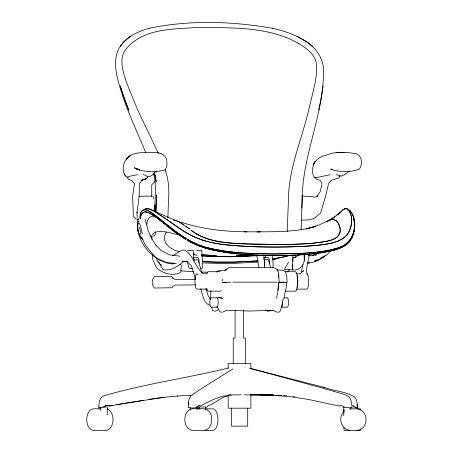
<?xml version="1.0" encoding="UTF-8"?>
<svg xmlns="http://www.w3.org/2000/svg" width="453" height="453" viewBox="0 0 453 453"><rect width="100%" height="100%" fill="white"/><g stroke="black" fill="none" stroke-linecap="round" stroke-linejoin="round"><path stroke-width="0.68" d="M233.25 363.448L233.25 338.119L235.09 338.102L235.09 309.965M343.77 415.803L343.77 406.97L344.172 406.97M167.893 217.842L168.471 200.402C169.343 190.056 168.68 179.49 165.068 169.682M155.872 212.27L156.528 195.045L155.883 212.236M154.671 211.449C154.784 198.669 156.97 185.492 153.335 173.006M301.896 208.046L302.281 195.045L301.154 229.852M343.861 412.689L344.031 409.319M292.655 264.829L292.457 269.745L293.012 254.886M292.791 261.319L292.876 259.212M100.849 407.587L98.788 407.938C98.901 403.651 99.043 398.068 103.477 395.894C144.422 383.918 187.129 378.113 228.572 367.966M188.171 407.004L188.912 399.58L190.849 395.984M210.396 298.555L210.962 290.849M278.725 282.372L277.808 292.327L276.523 298.233M302.281 195.022C303.669 151.721 324.903 111.098 323.419 67.61C320.35 43.018 293.244 32.944 272.338 28.29M297.445 285.282L297.445 277.598M278.352 286.828L278.663 282.355M287.202 231.568L288.425 200.402C288.465 169.246 301.46 140.085 308.686 110.255L314.88 84.139C316.12 76.908 317.479 69.4 316.081 62.078C314.467 55.181 308.708 50.243 303.153 46.353C272.513 26.059 233.153 27.961 197.944 27.423C174.263 29.19 144.926 28.092 127.519 47.338C117.401 57.582 123.312 72.707 127.146 84.139L137.791 110.255L158.499 153.408M360.622 428.963L360.469 430.35L344.11 430.35L343.895 427.632M264.524 265.481L264.258 267.615M295.373 257.57L295.588 255.152M155.475 231.636L155.226 234.184L154.184 236.03L150.107 236.03M140.209 218.816C140.39 216.002 141.461 212.344 144.728 211.902L144.309 211.97M188.51 402.038L188.301 404.087M147.027 224.235C146.495 219.614 150.424 214.552 155.385 216.579M188.159 407.304C190.889 408.385 196.568 408.561 198.476 405.973L199.286 405.424L200.113 405.99L213.289 399.478L222.264 396.273L232.689 394.925L241.104 394.823M136.987 213.001L139.207 195.515L139.445 183.499L141.948 180.283L146.325 178.731L147.678 177.282L146.37 175.639M277.949 290.045L278.306 287.468M323.108 86.008L321.205 98.165L318.719 110.175M140.237 218.159L141.421 214.207L143.527 212.208M272.882 267.615L273.159 264.637L272.434 255.039M301.358 272.819L302.593 265.509L304.246 261.126L304.212 254.15M283.402 298.227L281.449 307.621L279.705 311.97L276.862 312.162L272.672 310.237L249.835 311.035L226.857 310.237L222.672 312.162L219.824 311.97L217.327 306.908M309.541 253.929L306.228 270.515L307.298 274.79M296.919 287.53L297.179 286.404M308.697 255.724L309.371 253.856M197.327 406.947L197.423 407.587L199.292 407.904M302.904 271.806L303.419 270.549L300.129 273.759L296.596 273.759M166.313 231.902C160.152 241.964 170.243 249.728 179.399 251.63M119.751 46.999C114.756 55.13 114.977 65.136 116.602 74.224C122.503 101.597 135.113 126.846 145.741 152.576M138.811 222.78L137.837 224.682L137.859 229.461L139.467 234.733L141.653 238.018L142.735 238.018M288.544 262.162L284.365 269.433L295.073 270.056L298.81 269.076L303.233 264.722M152.112 234.405C159.06 227.961 170.974 233.861 179.122 234.796M336.081 174.654L340.22 175.685L338.776 177.95L331.579 180.266L328.55 183.573L325.673 195.917L320.509 213.221L313.759 218.652L308.431 219.909L301.755 220.135M198.68 405.99L199.467 405.367M344.093 411.567C337.61 417.264 341.103 429.557 349.897 430.35M206.834 273.017L207.967 271.715L220.441 271.715M344.761 237.157C352.049 230.396 354.784 216.041 347.094 208.793C340.752 208.952 347.485 207.989 348.147 209.433C352.36 214.411 352.106 221.817 350.577 227.836C346.953 241.608 330.43 243.924 318.436 245.203C297.151 247.338 275.713 247.236 254.354 246.738C234.405 245.543 213.505 245.424 194.903 237.157C178.725 230.22 166.234 217.202 150.617 209.382C148.816 208.788 146.704 208.148 144.898 209.071M338.34 214.263L342.978 209.784L339.087 213.425M330.554 250.866L326.76 255.028L318.317 259.671L314.558 261.047L317.038 259.801M138.312 221.845L139.088 221.019L137.808 222.038L137.372 224.263L137.429 227.644L138.148 231.636L139.416 234.994L140.962 237.859L142.514 239.303L145.345 245.033L150.577 251.709L156.398 258.159L166.534 262.468L176.262 263.652M154.745 181.676L151.727 184.875L151.744 196.438M325.163 255.707C320.328 259.994 313.833 262.933 307.264 263.148M156.291 170.928C153.68 173.51 151.211 177.276 147.055 176.925M139.031 218.386L137.995 219.445C133.935 239.682 152.899 263.301 173.499 263.957M315.611 253.612L314.648 254.524L312.242 255.594M340.101 212.338L337.038 215.09L340.033 212.525L331.822 218.901L334.982 216.528L329.676 219.965M298.957 254.597L296.341 256.913L292.706 257.865L294.014 258.017M130.345 36.285L123.103 42.582L120.238 46.472C126.568 36.399 138.131 31.5 149.099 28.29M349.456 170.843L345.826 173.833L340.775 176.444M339.003 176.693L340.22 175.685M287.072 272.015L289.744 269.812M224.83 270.407L228.771 267.678L273.595 267.678L277.128 269.342L278.402 272.768L279.19 281.613M344.625 237.31C336.098 243.833 324.75 244.218 314.535 245.6C293.787 247.095 272.966 247.412 252.185 246.659C235.328 245.837 218.17 245.118 201.976 239.937M191.783 395.107L202.1 388.176L232.984 368.867M326.698 221.76L329.167 220.305L318.397 225.294L306.341 228.867L309.79 228.023C292.502 231.891 274.66 231.755 257.038 231.834L260.345 231.845L244.071 231.777L246.692 231.789C224.416 231.608 201.964 229.212 180.758 222.078M184.15 261.251C178.097 265.928 171.126 271.307 163.029 269.688L158.488 261.817M144.416 209.467L146.885 208.595L148.527 208.765L154.399 211.194L184.898 231.891L193.459 236.511L201.964 239.937M216.574 272.14L218.895 270.628L226.981 269.977M172.491 255.837L181.761 250.266L184.416 249.965C193.827 255.056 194.983 267.717 203.369 273.759L207.604 273.759M326.562 221.789L328.725 220.509M279.354 257.406L275.917 259.042L272.78 259.954M320.758 257.927L323.238 256.681M196.953 409.319L198.012 408.849M218.72 309.671L215.039 311.234L212.366 310.503L211.817 307.185M228.035 395.905C220.707 397.173 213.567 404.563 207.519 405.973L207.191 406.964L205.402 407.519M357.468 407.808L357.196 404.88L357.468 407.808L355.158 407.864M315.396 255.226L316.709 254.79L308.408 255.815M307.785 263.176L309.659 262.581M141.636 180.181L146.325 178.731L141.596 180.198M112.706 405.367L109.796 405.99L107.129 405.424L104.971 405.973L104.009 406.964L98.788 407.938M204.694 430.35C210.317 429.161 212.412 422.434 211.602 417.355C210.373 406.8 200.175 408.323 191.93 408.849C182.457 411.25 182.457 427.949 191.93 430.35L213.408 430.35L214.462 429.88L216.319 427.632L217.582 423.997L218.023 419.603L217.582 415.203L216.319 411.567L214.462 409.319L213.408 408.849L205.226 408.849M306.341 228.867L315.86 226.404L312.451 227.281M107.497 405.424L105.334 405.973L104.167 406.947M357.077 430.35C369.042 429.359 369.042 409.84 357.077 408.849M149.111 28.29C189.513 19.853 231.817 21.161 272.332 28.29M301.647 196.092L312.111 196.557L314.116 197.219L318.085 196.036L316.862 196.642L320.288 191.466L321.987 183.844L320.339 180.526L316.296 179.009L314.761 177.395L318 177.282L330.186 174.682M332.462 169.258L330.497 169.111C339.699 172.31 350.192 172.57 359.371 169.071C362.808 164.297 362.281 156.064 356.143 153.68C346.228 152.089 335.282 151.03 325.894 155.39C315.826 157.095 310.231 166.126 313.402 175.945L314.359 177.055M116.296 404.614L164.128 397.321M272.853 259.127L290.033 255.373L282.321 257.344L272.53 259.156M143.273 400.333L109.422 405.99L107.435 405.452M187.667 250.532L193.131 250.237L193.963 261.211M196.936 250.43L201.755 250.237L202.734 266.585L202.281 268.346L200.169 268.346M149.014 399.303L163.754 397.321L177.791 396.007M352.083 405.452L354.082 405.973L354.846 406.964L357.445 407.694C357.219 404.048 357.253 399.835 354.574 397.009C345.633 391.33 334.133 391.132 324.354 387.457L323.329 387.19M258.182 260.866L235.668 262.094L216.834 262.151L203.635 261.704M139.099 196.302L152.378 196.075M256.834 255.367L233.601 256.489M257.717 260.939L232.74 262.151L213.986 262.094L201.987 261.579M137.672 174.654C136.568 175.175 124.003 176.098 128.459 179.145L131.897 180.526L134.473 183.844L132.565 196.721L133.448 216.421C134.365 218.267 136.432 219.365 138.42 219.643M252.247 254.835L236.511 255.594L252.904 254.796M257.995 262.044L233.867 263.38L223.052 263.538L203.216 262.95M257.14 255.792L229.122 256.8L202.423 255.792M273.606 310.277L267.474 311.234L265.316 309.999M270.786 310.458L273.499 310.282M256.545 255.43L246.149 256.092L225.622 256.545L201.545 255.82M192.112 395.231L177.31 396.013M222.395 282.389L230.809 282.236M222.508 282.304L226.732 282.23M283.844 255.492C300.758 255.062 317.881 254.371 334.331 250.113L321.992 252.683L303.969 254.643L289.971 255.35L268.64 255.509M228.476 394.852L231.189 394.818M282.797 255.509L261.375 255.35C245.181 254.79 228.924 253.572 213.057 250.113L227.553 252.683L235.973 253.697L246.959 254.643L267.581 255.492M195.311 284.892L175.045 285.079L173.052 286.211L171.868 287.768L154.365 288.012C151.461 284.835 151.398 279.19 154.756 276.279L171.489 276.528L173.295 278.805M193.505 257.661L197.921 257.661A5.459 1.274 -90 0 1 199.195 263.119M263.856 257.661L268.272 257.661A5.459 1.274 90 0 1 269.546 263.119M194.643 259.762L198.04 259.762L202.038 273.182M265.016 259.762L268.414 259.762L270.809 267.814M192.248 268.346L189.02 268.329L187.434 261.936M285.135 271.715L295.532 271.715L296.664 273.017C298.165 278.487 298.165 284.393 296.664 289.863L295.532 291.166L285.135 291.166M232.842 282.151L277.247 282.151M279.218 282.242L283.295 282.242M278.663 282.304L287.117 282.315L286.806 277.372L286.2 273.997L285.096 271.222L282.406 270.164L276.794 270.011M207.604 289.122L196.659 289.122L195.764 288.091L194.869 281.438L195.107 277.598L195.764 274.79L196.659 273.759L197.989 274.79M296.573 289.122L306.84 289.122L307.734 288.091L308.391 285.282L308.391 277.598L307.734 274.79L306.84 273.759M217.225 297.797L210.798 297.797C209.439 300.56 209.439 304.393 210.798 307.162L217.225 307.162M283.952 297.797L287.661 297.797C289.02 300.56 289.02 304.393 287.661 307.162L281.234 307.162A4.728 1.104 -90 0 0 282.451 301.143M102.803 406.97L107.231 406.97L107.231 414.954M351.449 406.97L355.005 406.97M100.86 408.849C96.891 409.201 91.438 407.338 88.941 411.567C87.389 413.94 86.761 416.794 86.716 419.603C86.783 423.748 88.222 429.121 92.74 430.35L106.897 430.35C114.977 427.196 115.051 412.643 107.355 409.008M349.897 408.849L360.469 408.849L360.622 410.237M226.647 256.545L201.647 255.809M250.492 394.823L273.691 395.016M250.69 394.818L273.646 395.039M244.178 394.823L263.884 394.925L287.904 396.273L308.567 399.478L338.889 405.99L340.724 405.424L342.479 405.973L343.278 406.964L345.514 407.4L350.684 407.938L351.885 407.802L351.568 407.502M344.563 152.519L336.466 152.446M195.13 279.529L174.847 279.331L172.78 278.153M182.066 261.336L186.913 261.438L191.262 265.549L195.067 277.468L195.186 279.456M201.092 272.089L207.78 272.236M260.809 394.857L273.261 395.146M279.784 395.237L281.149 395.282M193.68 271.8L180.747 270.781M285.617 282.332L286.562 282.389L286.211 287.542L284.269 296.766L284.461 298.159M276.007 395.237L281.381 395.577M283.397 395.707L286.76 395.922M201.732 254.852L216.24 255.594L201.783 254.852M137.191 168.918L135.945 168.776L137.304 169.003L134.269 167.763C143.646 172.417 155.317 172.701 165.209 169.824C167.491 166.432 167.333 162.055 166.149 158.29C162.667 151.228 153.748 152.502 147.253 152.502C141.602 152.763 135.277 152.384 130.328 155.594C123.618 159.354 120.572 170.243 125.832 176.172M293.114 396.585L294.518 396.749M193.346 254.008L194.694 254.19M193.227 254.694L197.231 255.226M180 256.234L169.28 254.79L161.013 250.418L155.883 245.062M193.063 254.02L194.348 254.201M222.91 298.227L218.136 297.536L221.834 298.159M173.55 219.784L178.601 221.54L173.091 219.626M183.827 261.177L187.831 261.777M173.006 262.933L174.331 263.187M143.244 174.643L145.985 175.266M250.52 368.408L324.354 387.457M249.654 368.278L320.322 387.457L344.337 394.438L347.995 396.137L349.942 398.113L350.933 400.22L351.794 405.378M314.761 177.395L315.197 177.531M128.233 177.361L125.962 176.444L124.184 173.941L124.36 174.28M172.559 219.161L155.385 211.704M135.634 168.448L139.762 170.141L138.68 169.699M196.625 234.371L197.672 234.847M296.913 36.285L307.774 42.582L312.559 46.472M209.711 305.299C203.131 302.649 202.65 294.541 200.787 288.691M180.096 264.427L181.302 265.169L180.894 271.936L178.641 273.635C170.628 275.526 161.766 273.199 156.087 267.179L152.684 259.241L152.327 254.631M161.806 265.322C158.935 263.737 156.981 260.764 155.985 257.7M183.759 224.711L178.873 221.676L189.484 228.946L186.03 226.375M349.24 210.022C359.767 220.758 354.529 243.216 339.422 247.406C354.127 242.921 359.206 222.236 350.095 210.571M157.401 218.306L153.25 215.277L148.663 212.684L156.455 217.616M166.97 225.962L175.577 232.559L185.696 239.32L174.943 232.095L163.273 222.984M161.948 221.919L164.411 223.907M141.455 237.899L143.001 239.303M139.009 223.301L139.796 224.014L140.385 225.668L142.316 233.839M156.608 245.945L155.492 244.478A66.053 13.454 33.8 0 1 152.049 238.323L151.67 236.415M210.317 299.529L207.825 294.954L205.939 288.612M139.054 227.1L140.288 230.198L140.928 234.269M151.806 239.246L148.159 230.447L145.09 219.354M258.974 267.729L256.67 254.886M296.919 275.35L297.179 276.477M206.557 288.674L206.834 289.863L207.967 291.166L220.441 291.166A9.728 2.271 90 0 0 221.223 290.571M353.77 219.326L353.572 218.369L354.274 221.789L354.003 220.464M153.108 196.466L153.573 198.941M278.419 274.597L278.901 277.298M265.401 255.56L265.82 258.272M354.427 223.244L354.291 221.919C355.05 227.848 354.195 234.139 351.092 239.32C353.759 234.677 354.824 229.224 354.489 223.907M263.81 255.039L264.535 264.637M136.948 211.993L137.146 217.633M304.24 254.048L304.331 260.854M350.197 407.632L350.197 409.631M250.894 368.991L250.894 363.391L228.17 363.391L228.17 368.289M250.894 394.886L250.894 408.187L228.17 408.187L228.17 395.588M247.695 408.113L247.695 426.154L231.602 426.154L231.602 408.113M245.396 363.448L245.39 338.119L243.555 338.102L243.555 310.667M205.622 409.535L205.622 406.97L199.167 406.97L199.167 409.586M196.596 406.97L196.596 409.076M190.158 407.638L190.158 409.631M100.787 407.672L100.787 410.48M222.655 279.286A9.728 2.271 90 0 1 222.706 280.735M263.861 258.391A5.459 1.274 90 0 1 264.331 265.854M193.691 258.935A5.459 1.274 -90 0 1 193.975 260.39M216.913 297.797A4.728 1.104 -90 0 1 218.165 303.153A4.728 1.104 -90 0 1 216.613 306.783M140.136 216.409L140.107 218.295C139.439 200.045 156.495 216.234 161.783 220.554C175.215 231.557 189.309 242.876 206.426 247.406C183.533 241.619 167.485 223.227 148.386 210.753C144.065 207.582 139.637 211.789 140.136 216.409M154.949 205.549L154.796 210.402L154.949 205.549M340.226 230.056C339.478 242.525 322.111 241.415 313.153 243.193C286.511 245.198 259.699 245.056 233.057 243.193C218.386 241.834 202.599 239.88 190.9 230.056C214.059 247.7 246.794 242.565 273.816 244.603C292.1 244.178 310.707 244.773 328.674 240.764C333.872 239.563 340.877 236.551 340.226 230.056M313.425 164.473L313.323 164.983L315.056 161.523L313.425 164.473M350.594 240.101C346.896 245.503 340.645 248.346 334.518 250.062C340.605 248.323 346.975 245.594 350.594 240.101M127.469 157.989L126.279 159.105L130.328 155.594L127.469 157.989M344.184 209.071L343.023 209.756L344.591 208.89L344.184 209.071M330.039 219.965L329.49 220.169C331.987 219.026 335.078 219.495 336.975 221.54C335.231 219.62 332.44 219.099 330.039 219.965M339.314 247.446C325.565 252.276 310.786 252.791 296.375 253.629C266.432 254.19 235.832 254.846 206.568 247.446C229.093 253.34 252.593 253.618 275.73 254.014C296.964 253.369 318.878 254.082 339.314 247.446M145.26 211.874L144.892 211.891L146.619 212.027L145.26 211.874M212.202 249.914C203.374 247.921 194.807 244.716 187.01 240.101C195.011 244.79 203.788 248.04 212.831 250.062L212.202 249.914M147.604 212.287L146.63 212.027L148.527 212.627L147.604 212.287M159.348 219.801L157.485 218.369L161.783 221.789L159.348 219.801M338.346 223.369L337.094 221.676C339.008 223.878 339.886 226.71 340.158 229.569L339.807 227.066L338.346 223.369M128.788 110.175L124.224 98.171L120.226 86.008L124.224 98.171L128.788 110.175M155.175 175.543L154.297 172.406L156.274 181.987L155.175 175.543"/></g></svg>
